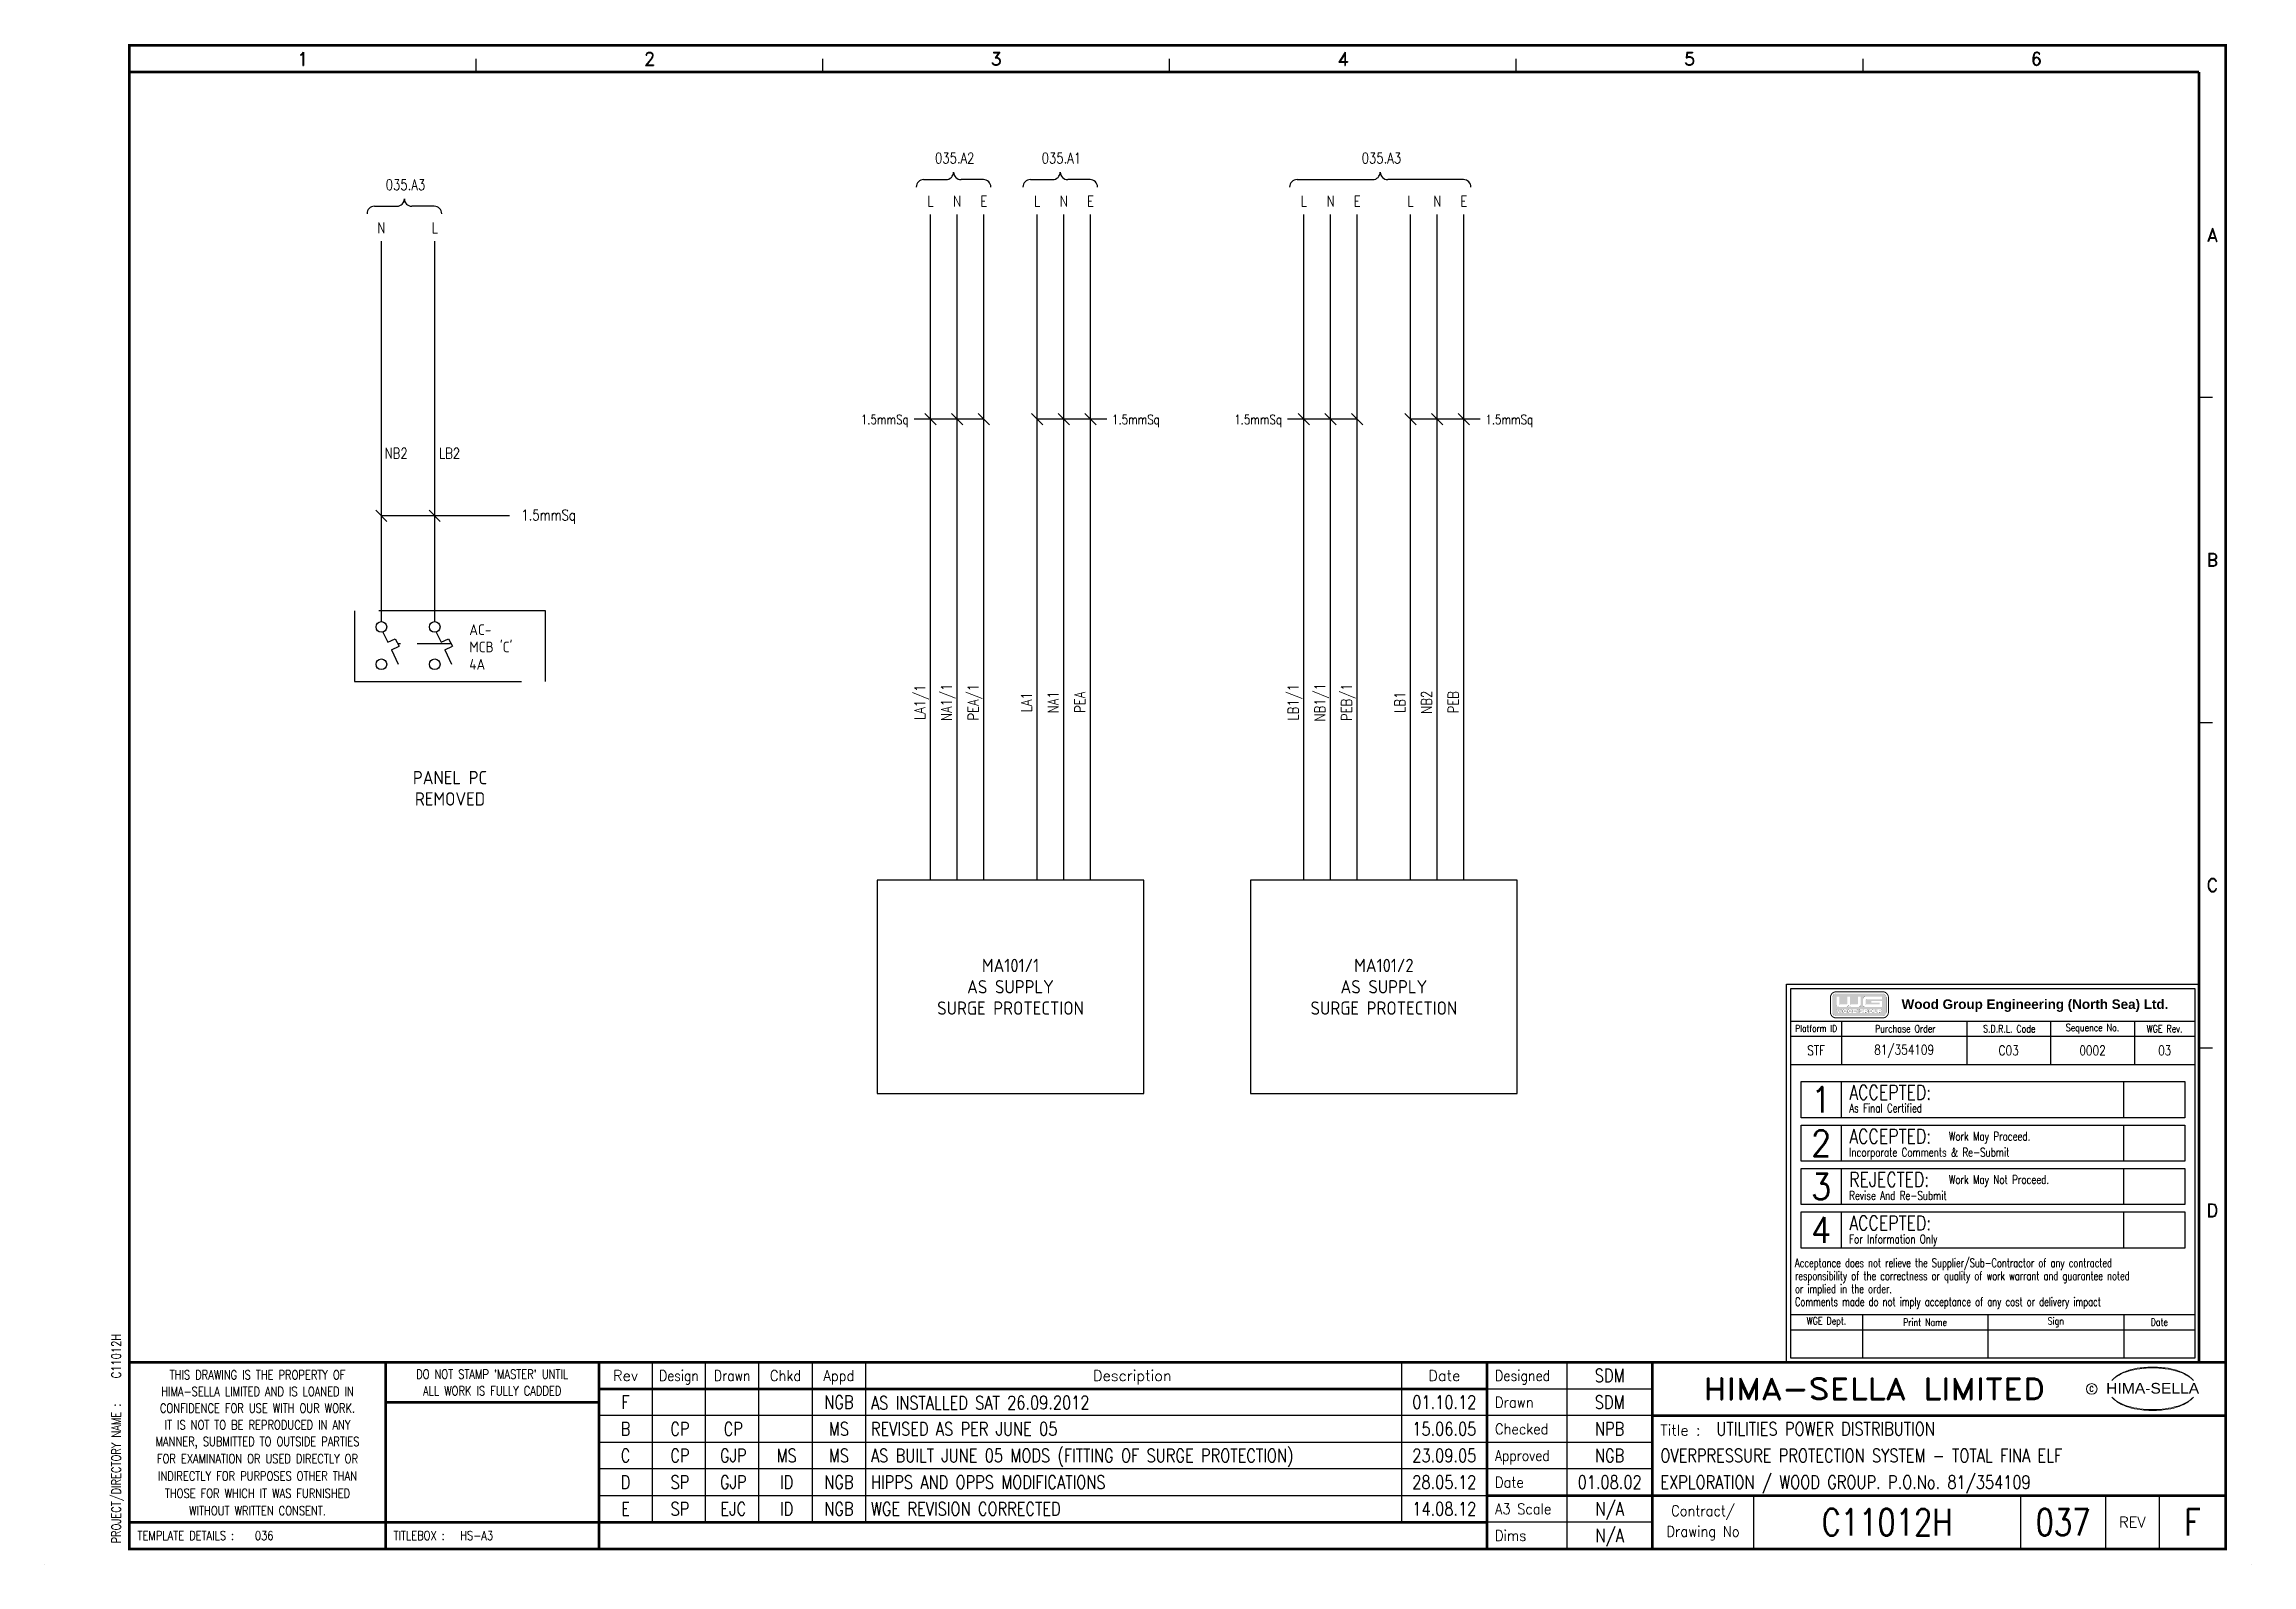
# Model space of a CAD drawing. Extents: x 0 to 414, y 0 to 285.
import ezdxf
from ezdxf.enums import TextEntityAlignment as Align

# ---------------------------------------------------------------- set-up
doc = ezdxf.new("R2010")
doc.units = 0
doc.header["$MEASUREMENT"] = 0
for name, pattern in [('CENTER', [2, 1.25, -0.25, 0.25, -0.25]), ('CONTINU', [0]), ('HIDDEN', [9.525, 6.35, -3.175])]:
    doc.linetypes.add(name, pattern=pattern)
doc.layers.get('0').update_dxf_attribs({"linetype": 'CONTINUOUS'})
for name, color, linetype in [('01-DRAW', 7, 'CONTINUOUS'), ('02-TEXT', 2, 'CONTINUOUS'), ('COL', 2, 'CONTINU'), ('ELAC003$', 7, 'CONTINUOUS'), ('LINE', 1, 'CONTINUOUS'), ('PCABRED-TR-0_5', 7, 'CONTINUOUS'), ('ROW', 2, 'CONTINU'), ('TEXT', 2, 'CONTINUOUS'), ('UPS', 2, 'CONTINUOUS')]:
    doc.layers.add(name, color=color, linetype=linetype)
doc.styles.add('ARIAL', font='ARIAL.TTF', dxfattribs={"height": 2.5})
doc.styles.add('ISO', font='iso.shx', dxfattribs={"height": 2.5})
doc.styles.add('ROMAND', font='ROMAND')
doc.styles.add('ROMANS', font='romans.shx', dxfattribs={"width": 0.8})

# ---------------------------------------------------------------- blocks, each defined once
blk = doc.blocks.new('EDREV')
at = {"color": 2, "style": 'ROMANS', "width": 0.8}
for tag, p in [('DES', (129.2, 29.25)), ('DRN', (139.2, 29.25)), ('CHKD', (149.2, 29.25)), ('DES', (129.2, 24.25)), ('DRN', (139.2, 24.25)), ('CHKD', (149.2, 24.25)), ('DES', (129.2, 19.25)), ('DRN', (139.2, 19.25)), ('CHKD', (149.2, 19.25)), ('DES', (129.2, 14.25)), ('DRN', (139.2, 14.25)), ('CHKD', (149.2, 14.25)), ('DES', (129.2, 9.25)), ('DRN', (139.2, 9.25)), ('CHKD', (149.2, 9.25))]:
    blk.add_attdef(tag, text='', height=2.5, dxfattribs=at).set_placement(p, align=Align.CENTER)
blk = doc.blocks.new('H41-51-MCB')
for p, q in [((0.2905, -1.9569), (1.245, -3.8393)), ((1.245, -3.8393), (2.6077, -3.2125)), ((2.6077, -3.2125), (3.3179, -4.624)), ((10.2905, -1.9569), (11.245, -3.8393)), ((11.245, -3.8393), (12.6077, -3.2125)), ((12.6077, -3.2125), (13.3179, -4.624)), ((1.9049, -5.2739), (3.3179, -4.624)), ((1.9049, -5.2739), (3.1587, -8)), ((11.9049, -5.2739), (13.3179, -4.624)), ((11.9049, -5.2739), (13.1587, -8))]:
    blk.add_line(p, q)
at = {"color": 3, "linetype": 'HIDDEN'}
blk.add_line((13.0886, -4.1682), (3.0886, -4.1682), dxfattribs=at)
at = {"color": 6, "linetype": 'CENTER', "ltscale": 25}
blk.add_lwpolyline([(-5, -11.25), (30.75, -11.25), (30.75, 2), (-5, 2)], close=True, dxfattribs=at)
for centre in [(0, -1), (10, -1), (0, -8), (10, -8)]:
    blk.add_circle(centre, 1)
at = {"color": 4, "style": 'ISO'}
for tag, p in [('SUPPLY', (16.5, -2.5)), ('MCB', (16.5, -5.75)), ('RATING', (16.5, -9))]:
    blk.add_attdef(tag, p, '', height=2, dxfattribs=at)
blk = doc.blocks.new('HS-A3')
at = {"color": 1}
for p, q in [((81, 280), (81, 282.5)), ((146, 280), (146, 282.5)), ((211, 280), (211, 282.5)), ((276, 280), (276, 282.5)), ((341, 280), (341, 282.5)), ((404, 219), (406.5, 219)), ((404, 158), (406.5, 158)), ((404, 97), (406.5, 97)), ((114, 38), (114, 8)), ((124, 8), (124, 38)), ((134, 8), (134, 38)), ((144, 38), (144, 8)), ((154, 38), (154, 8)), ((254.5, 38), (254.5, 8)), ((285.5, 38), (285.5, 3)), ((270.5, 33), (301.5, 33)), ((301.5, 28), (104, 28)), ((104, 23), (301.5, 23)), ((301.5, 18), (104, 18)), ((104, 13), (270.5, 13)), ((320.5, 13), (320.5, 3)), ((370.5, 13), (370.5, 3)), ((386.5, 3), (386.5, 13)), ((396.5, 13), (396.5, 3)), ((301.5, 8), (270.5, 8)), ((0, 0), (0, 0.025)), ((413.9, 0), (413.9, 0.025))]:
    blk.add_line(p, q, dxfattribs=at)
at = {"color": 1, "const_width": 0.5}
blk.add_lwpolyline([(16, 3), (409, 3), (409, 285), (16, 285)], close=True, dxfattribs=at)
for points in [[(16, 280), (404, 280)], [(404, 38), (404, 280)], [(409, 38), (16, 38)], [(64, 3), (64, 38)], [(104, 3), (104, 38)], [(270.5, 38), (270.5, 3)], [(301.5, 3), (301.5, 38)], [(270.5, 33), (104, 33)], [(104, 30.5), (64, 30.5)], [(409, 28), (301.5, 28)], [(270.5, 13), (409, 13)], [(270.5, 8), (16, 8)]]:
    blk.add_lwpolyline(points, dxfattribs=at)
at = {"color": 3, "lineweight": 13}
blk.add_circle((383.8795, 33), 1, dxfattribs=at)
for centre, radius, start, end in [((392.604, 29.3277), 7.2401, 106.0532, 133.5024), ((392.8763, 29.5135), 7.2999, 130.419, 136.057), ((392.1149, 30.6001), 5.9804, 122.244, 131.6154), ((391.752, 31.2819), 5.2104, 111.8206, 122.8668), ((393.7772, 27.1992), 9.7601, 107.5931, 113.9452), ((395.0991, 20.9965), 15.9367, 89.2698, 106.3911), ((394.0978, 26.015), 10.9859, 96.0146, 107.3203), ((395.2933, 18.8099), 18.2818, 92.8917, 97.3734), ((395.2419, 21.3644), 15.7281, 89.7805, 93.1738), ((395.5053, 20.9965), 15.9367, 73.6089, 90.7302), ((395.3626, 21.3644), 15.7281, 86.8262, 90.2195), ((395.3112, 18.8099), 18.2818, 82.6266, 87.1083), ((396.5067, 26.015), 10.9859, 72.6797, 83.9854), ((396.8272, 27.1992), 9.7601, 66.0548, 72.4069), ((398.0005, 29.3277), 7.2401, 46.4976, 73.9468), ((398.8524, 31.2819), 5.2104, 57.1332, 68.1794), ((398.4895, 30.6001), 5.9804, 48.3846, 57.756), ((397.7282, 29.5135), 7.2999, 43.943, 49.581), ((392.8763, 36.545), 7.2999, 223.943, 229.581), ((392.604, 36.7308), 7.2401, 226.4976, 253.9468), ((392.1149, 35.4585), 5.9804, 228.3846, 237.756), ((391.752, 34.7766), 5.2104, 237.1332, 248.1794), ((393.7772, 38.8593), 9.7601, 246.0548, 252.4069), ((395.0991, 45.062), 15.9367, 253.6089, 270.7302), ((394.0978, 40.0435), 10.9859, 252.6797, 263.9854), ((395.2933, 47.2486), 18.2818, 262.6266, 267.1083), ((395.2419, 44.6941), 15.7281, 266.8262, 270.2195), ((395.5053, 45.062), 15.9367, 269.2698, 286.3911), ((395.3626, 44.6941), 15.7281, 269.7805, 273.1738), ((395.3112, 47.2486), 18.2818, 272.8917, 277.3734), ((396.5067, 40.0435), 10.9859, 276.0146, 287.3203), ((396.8272, 38.8593), 9.7601, 287.5931, 293.9452), ((398.0005, 36.7308), 7.2401, 286.0532, 313.5024), ((398.8524, 34.7766), 5.2104, 291.8206, 302.8668), ((398.4895, 35.4585), 5.9804, 302.244, 311.6154), ((397.7282, 36.545), 7.2999, 310.419, 316.057)]:
    blk.add_arc(centre, radius, start, end, dxfattribs=at)
at = {"color": 2, "style": 'ROMAND'}
for s, p in [('1', (48.5, 282.5)), ('2', (113.5, 282.5)), ('3', (178.5, 282.5)), ('4', (243.5, 282.5)), ('5', (308.5, 282.5)), ('6', (373.5, 282.5)), ('A', (406.5, 249.5)), ('B', (406.5, 188.5)), ('C', (406.5, 127.5)), ('D', (406.5, 66.5))]:
    blk.add_text(s, height=2.5, dxfattribs=at).set_placement(p, align=Align.MIDDLE)
at = {"color": 3, "lineweight": 13, "style": 'ROMANS', "width": 0.8}
for s, p in [('HIMA-SELLA LIMITED AND IS LOANED IN', (40, 32.5193)), ('THIS DRAWING IS THE PROPERTY OF', (40, 35.6443)), ("DO NOT STAMP 'MASTER' UNTIL", (84, 35.7693)), ('ALL WORK IS FULLY CADDED', (84, 32.6443)), ('CONFIDENCE FOR USE WITH OUR WORK.', (40, 29.3879)), ('IT IS NOT TO BE REPRODUCED IN ANY', (40, 26.2629)), ('MANNER, SUBMITTED TO OUTSIDE PARTIES', (40, 23.1379)), ('FOR EXAMINATION OR USED DIRECTLY OR', (40, 19.9054)), ('INDIRECTLY FOR PURPOSES OTHER THAN', (40, 16.6554)), ('THOSE FOR WHICH IT WAS FURNISHED', (40, 13.4054)), ('WITHOUT WRITTEN CONSENT.', (40, 10.1554))]:
    blk.add_text(s, height=1.7, dxfattribs=at).set_placement(p, align=Align.MIDDLE_CENTER)
at = {"color": 4, "style": 'ROMAND'}
for s, p in [('Rev', (109, 34.5)), ('Description', (204, 34.5)), ('Date', (262.5, 34.5))]:
    blk.add_text(s, height=2, dxfattribs=at).set_placement(p, align=Align.CENTER)
for s, width, p in [('Design', 0.85, (119, 34.5)), ('Drawn', 0.85, (129, 34.5)), ('Chkd', 0.9, (139, 34.5)), ('Appd', 0.9, (149, 34.5))]:
    blk.add_text(s, height=2, dxfattribs=dict(at, width=width)).set_placement(p, align=Align.CENTER)
for s, width, p in [('Designed', 0.87, (272, 34.5)), ('Drawn', 0.9, (272, 29.5)), ('Checked', 0.9, (272, 24.5)), ('Approved', 0.85, (272, 19.5)), ('Date', 0.9, (272, 14.5)), ('A3 Scale', 0.9, (272, 9.5)), ('Dims', 0.9, (272, 4.5))]:
    blk.add_text(s, height=2, dxfattribs=dict(at, width=width)).set_placement(p)
at = {"color": 1, "style": 'ROMAND', "width": 1.15}
blk.add_text('HIMA-SELLA LIMITED', height=4, dxfattribs=at).set_placement((343.0965, 33), align=Align.MIDDLE)
at = {"color": 3, "lineweight": 13, "style": 'ROMANS', "width": 0.8}
blk.add_text('C', height=1, dxfattribs=at).set_placement((383.8436, 32.5), align=Align.CENTER)
at = {"color": 1, "style": 'ARIAL', "width": 1.05}
blk.add_text('HIMA-SELLA', height=2, dxfattribs=at).set_placement((395.3022, 32.1293), align=Align.CENTER)
at = {"color": 3, "style": 'ROMANS', "width": 0.8}
blk.add_text('PROJECT/DIRECTORY NAME :', height=1.7, rotation=90, dxfattribs=at).set_placement((13.5, 4), align=Align.MIDDLE_LEFT)
at = {"color": 4, "style": 'ROMAND'}
blk.add_text('Title :', height=2, dxfattribs=at).set_placement((303, 24.25))
at = {"color": 4, "style": 'ROMAND', "width": 0.9}
for s, p in [('Contract/', (311, 10)), ('Drawing No', (311, 6))]:
    blk.add_text(s, height=2, dxfattribs=at).set_placement(p, align=Align.MIDDLE)
at = {"color": 4, "style": 'ROMAND'}
blk.add_text('REV', height=2, dxfattribs=at).set_placement((391.5, 8), align=Align.MIDDLE)
at = {"color": 3, "style": 'ROMANS', "width": 0.8}
for s, p in [('TEMPLATE DETAILS :', (17.5, 5.5)), ('TITLEBOX :', (65.5, 5.5)), ('HS-A3', (78, 5.5))]:
    blk.add_text(s, height=1.7, dxfattribs=at).set_placement(p, align=Align.MIDDLE_LEFT)
at = {"layer": 'COL', "style": 'ROMAND', "flags": 9}
for tag, p in [('COL1', (48.5, 282.5)), ('COL2', (113.5, 282.5)), ('COL3', (178.5, 282.5)), ('COL4', (243.5, 282.5)), ('COL5', (308.5, 282.5)), ('COL6', (373.5, 282.5))]:
    blk.add_attdef(tag, p, '', height=2.5, dxfattribs=at)
at = {"layer": 'ROW', "style": 'ROMAND', "flags": 9}
for tag, p in [('ROW1', (406.5, 249.5)), ('ROW2', (406.5, 188.5)), ('ROW3', (406.5, 127.5)), ('ROW4', (406.5, 66.5))]:
    blk.add_attdef(tag, p, '', height=2.5, dxfattribs=at)
at = {"layer": 'UPS', "color": 3, "style": 'ROMANS', "width": 0.8, "flags": 8}
blk.add_attdef('PROJS->NOMPRO', text='', height=1.7, rotation=90, dxfattribs=at).set_placement((13.5, 35), align=Align.MIDDLE_LEFT)
at = {"layer": 'UPS', "style": 'ROMANS', "width": 3.1263, "flags": 8}
blk.add_attdef('PLANOS->MCAN1', text='', height=2.5, rotation=0.061173, dxfattribs=at).set_placement((155, 31.6443), (254, 31.75), align=Align.FIT)
at = {"layer": 'UPS', "style": 'ROMANS', "width": 0.8, "flags": 8}
for tag, height, p in [('PLANOS->VERIF', 2.5, (293.5, 34.25)), ('PLANOS->CANVI1', 2.5, (109, 29.25)), ('PLANOS->NCAN1', 2.5, (149, 29.25)), ('PLANOS->DCAN1', 2.5, (262.5, 29.25)), ('PLANOS->ORIG', 2.5, (293.5, 29.25)), ('PLANOS->CANVI2', 2.5, (109, 24.25)), ('PLANOS->NCAN2', 2.5, (149, 24.25)), ('PLANOS->DCAN2', 2.5, (262.5, 24.25)), ('PLANOS->HECHF', 2.5, (293.5, 24.25)), ('PLANOS->CANVI3', 2.5, (109, 19.25)), ('PLANOS->NCAN3', 2.5, (149, 19.25)), ('PLANOS->DCAN3', 2.5, (262.5, 19.25)), ('PLANOS->HECHD', 2.5, (293.5, 19.25)), ('PLANOS->CANVI4', 2.5, (109, 14.25)), ('PLANOS->NCAN4', 2.5, (149, 14.25)), ('PLANOS->DCAN4', 2.5, (262.5, 14.25)), ('PLANOS->DATACREA', 2.5, (293.5, 14.25)), ('PLANOS->CANVI5', 2.5, (109, 9.25)), ('PLANOS->NCAN5', 2.5, (149, 9.25)), ('PLANOS->DCAN5', 2.5, (262.5, 9.25)), ('PLANOS->NR1', 2.5, (293.5, 9.25)), ('PROJS->DESCPRO3', 5, (345.5, 5.5)), ('PLANOS->PLANO', 5, (378.5, 5.5)), ('PLANOS->USER', 5, (402.75, 5.5)), ('PLANOS->NR2', 2.5, (293.5, 4.25))]:
    blk.add_attdef(tag, text='', height=height, dxfattribs=at).set_placement(p, align=Align.CENTER)
at = {"layer": 'UPS', "style": 'ROMANS', "flags": 8}
for tag, width, p, p2 in [('PLANOS->MCAN2', 3.0574, (155, 26.75), (254, 26.75)), ('PLANOS->MCAN3', 3.0574, (155, 21.75), (254, 21.75)), ('PLANOS->MCAN4', 3.0462, (155, 16.75), (254, 16.75)), ('PLANOS->MCAN5', 3.0574, (155, 11.75), (254, 11.75))]:
    blk.add_attdef(tag, text='', height=2.5, dxfattribs=dict(at, width=width)).set_placement(p, p2, align=Align.FIT)
at = {"layer": 'UPS', "style": 'ROMANS', "width": 0.8, "flags": 8}
blk.add_attdef('PLANOS->DENOM', (313.5, 24.25), '', height=2.5, dxfattribs=at)
at = {"layer": 'UPS', "color": 4, "style": 'ROMANS', "width": 0.8, "flags": 8}
for tag, p in [('PROJS->DESCPRO1', (303, 19.25)), ('PROJS->DESCPRO2', (303, 14.25))]:
    blk.add_attdef(tag, p, '', height=2.5, dxfattribs=at)
at = {"layer": 'UPS', "color": 3, "style": 'ROMANS', "width": 0.8, "flags": 8}
blk.add_attdef('PLANOS->PROTOTIPO', text='', height=1.7, dxfattribs=at).set_placement((39.5, 5.5), align=Align.MIDDLE_LEFT)
at = {"layer": 'UPS', "style": 'ROMANS', "width": 0.8, "flags": 8}
blk.add_attdef('PLANOS->OBS4', text='', height=2.5, dxfattribs=at).set_placement((107, 5.5), align=Align.MIDDLE_LEFT)

msp = doc.modelspace()

# ---------------------------------------------------------------- hatches: boundary and pattern name
at = {"linetype": 'Continuous'}
h = msp.add_hatch(color=1, dxfattribs=at)
edge = h.paths.add_edge_path(flags=16)
edge.add_line((341.62614, 106.05726), (344.57587, 106.05726))
edge.add_line((344.57587, 106.05726), (344.57587, 106.55751))
edge.add_line((344.57587, 106.55751), (341.36988, 106.55751))
edge.add_arc((341.36989, 106.19235), 0.36516, 90.0013265, 179.9986735)
edge.add_line((341.00473, 106.19236), (341.00473, 105.0248))
edge.add_arc((341.36988, 105.02481), 0.36515, 180.0021111, 269.999458)
edge.add_line((341.36988, 104.65966), (344.57587, 104.65966))
edge.add_line((344.57587, 104.65966), (344.57587, 105.76514))
edge.add_line((344.57587, 105.76514), (342.57121, 105.76514))
edge.add_line((342.57121, 105.76514), (342.57121, 105.43651))
edge.add_line((342.57121, 105.43651), (344.10848, 105.43651))
edge.add_line((344.10848, 105.43651), (344.10848, 105.12248))
edge.add_line((344.10848, 105.12248), (341.62614, 105.12248))
edge.add_arc((341.62614, 105.25028), 0.1278, 180.0013265, 269.9986735, ccw=False)
edge.add_line((341.49834, 105.25028), (341.49834, 105.92946))
edge.add_arc((341.62614, 105.92946), 0.1278, 90.0013265, 179.9986735, ccw=False)
edge = h.paths.add_edge_path(flags=16)
edge.add_arc((342.66394, 103.96975), 0.22936, 359.7165363, 449.7138832)
edge.add_line((342.66509, 104.19911), (342.25008, 104.19911))
edge.add_arc((342.25122, 103.96975), 0.22936, 90.2848616, 180.2822085)
edge.add_line((342.02186, 103.96862), (342.02186, 103.76323))
edge.add_arc((342.25123, 103.7621), 0.22937, 179.7165487, 269.7138956)
edge.add_line((342.25008, 103.53273), (342.66509, 103.53273))
edge.add_arc((342.66394, 103.76209), 0.22936, 270.2873596, 360.2847066)
edge.add_line((342.8933, 103.76323), (342.8933, 103.96862))
edge = h.paths.add_edge_path(flags=0)
edge.add_arc((344.27913, 103.9515), 0.08102, -90, 90, ccw=False)
edge.add_line((344.27913, 103.87049), (344.07163, 103.87049))
edge.add_arc((344.07163, 103.9515), 0.08102, 90, 270, ccw=False)
edge.add_line((344.07163, 104.03252), (344.27913, 104.03252))
edge = h.paths.add_edge_path(flags=16)
edge.add_line((344.02084, 103.53273), (344.02084, 103.68975))
edge.add_line((344.02084, 103.68975), (344.29485, 103.68975))
edge.add_arc((344.29485, 103.94443), 0.25468, 270, 450)
edge.add_line((344.29485, 104.19911), (343.82769, 104.19911))
edge.add_line((343.82769, 104.19911), (343.82769, 103.53273))
edge.add_line((343.82769, 103.53273), (344.02084, 103.53273))
edge = h.paths.add_edge_path(flags=16)
edge.add_line((343.43619, 103.69933), (343.28151, 103.69933))
edge.add_arc((343.28208, 103.81401), 0.11468, 179.7165487, 269.7138956, ccw=False)
edge.add_line((343.1674, 103.81458), (343.1674, 104.19911))
edge.add_line((343.1674, 104.19911), (342.94954, 104.19911))
edge.add_line((342.94954, 104.19911), (342.94954, 103.76323))
edge.add_arc((343.1789, 103.76209), 0.22936, 179.7152934, 269.7126404)
edge.add_line((343.17775, 103.53273), (343.53994, 103.53273))
edge.add_arc((343.53879, 103.7621), 0.22937, 270.2861044, 360.2834513)
edge.add_line((343.76816, 103.76323), (343.76816, 104.19911))
edge.add_line((343.76816, 104.19911), (343.5503, 104.19911))
edge.add_line((343.5503, 104.19911), (343.5503, 103.81458))
edge.add_arc((343.43562, 103.81401), 0.11468, -89.7138956, 0.2834513, ccw=False)
edge = h.paths.add_edge_path(flags=0)
edge.add_arc((342.56076, 103.91784), 0.11468, 359.7165487, 449.7138956)
edge.add_line((342.56133, 104.03252), (342.35383, 104.03252))
edge.add_arc((342.3544, 103.91784), 0.11468, 90.2861044, 180.2834513)
edge.add_line((342.23972, 103.91727), (342.23972, 103.81458))
edge.add_arc((342.3544, 103.81401), 0.11468, 179.7165487, 269.7138956)
edge.add_line((342.35383, 103.69933), (342.56133, 103.69933))
edge.add_arc((342.56076, 103.81401), 0.11468, 270.2861044, 360.2834513)
edge.add_line((342.67544, 103.81458), (342.67544, 103.91727))
edge = h.paths.add_edge_path(flags=0)
edge.add_arc((338.70442, 103.91784), 0.11468, 359.7140381, 449.7113851)
edge.add_line((338.705, 104.03252), (338.49749, 104.03252))
edge.add_arc((338.49806, 103.91784), 0.11468, 90.2861044, 180.2834513)
edge.add_line((338.38338, 103.91727), (338.38338, 103.81458))
edge.add_arc((338.49806, 103.81401), 0.11468, 179.7165487, 269.7138956)
edge.add_line((338.49749, 103.69933), (338.705, 103.69933))
edge.add_arc((338.70442, 103.81401), 0.11468, 270.2886149, 360.2859619)
edge.add_line((338.8191, 103.81458), (338.8191, 103.91727))
edge = h.paths.add_edge_path(flags=16)
edge.add_arc((338.80761, 103.96975), 0.22936, 359.7177915, 449.7151384)
edge.add_line((338.80875, 104.19911), (338.39374, 104.19911))
edge.add_arc((338.39488, 103.96975), 0.22936, 90.2848616, 180.2822085)
edge.add_line((338.16552, 103.96862), (338.16552, 103.76323))
edge.add_arc((338.39489, 103.7621), 0.22937, 179.7165487, 269.7138956)
edge.add_line((338.39374, 103.53273), (338.80875, 103.53273))
edge.add_arc((338.8076, 103.7621), 0.22937, 270.2861044, 360.2834513)
edge.add_line((339.03697, 103.76323), (339.03697, 103.96862))
edge = h.paths.add_edge_path(flags=0)
edge.add_arc((337.76436, 103.91784), 0.11468, 359.7165487, 449.7138956)
edge.add_line((337.76493, 104.03252), (337.55743, 104.03252))
edge.add_arc((337.558, 103.91784), 0.11468, 90.2861044, 180.2834513)
edge.add_line((337.44332, 103.91727), (337.44332, 103.81458))
edge.add_arc((337.558, 103.81401), 0.11468, 179.7165487, 269.7138956)
edge.add_line((337.55743, 103.69933), (337.76493, 103.69933))
edge.add_arc((337.76436, 103.81401), 0.11468, 270.2861044, 360.2834513)
edge.add_line((337.87904, 103.81458), (337.87904, 103.91727))
h.paths.add_polyline_path([(337.23641, 104.19866), (337.02463, 103.53409), (336.81284, 103.53409), (336.65218, 103.95401), (336.49151, 103.53409), (336.27973, 103.53409), (336.06794, 104.19866), (336.26512, 104.19866), (336.39657, 103.77144), (336.56454, 104.19501), (336.73981, 104.19501), (336.90778, 103.77144), (337.04653, 104.19866)], flags=16)
edge = h.paths.add_edge_path(flags=16)
edge.add_arc((337.86754, 103.96975), 0.22936, 359.7177915, 449.7151384)
edge.add_line((337.86868, 104.19911), (337.45367, 104.19911))
edge.add_arc((337.45482, 103.96975), 0.22936, 90.2861168, 180.2834637)
edge.add_line((337.22546, 103.96862), (337.22546, 103.76323))
edge.add_arc((337.45482, 103.76209), 0.22936, 179.7152934, 269.7126404)
edge.add_line((337.45367, 103.53273), (337.86868, 103.53273))
edge.add_arc((337.86753, 103.7621), 0.22937, 270.2861044, 360.2834513)
edge.add_line((338.0969, 103.76323), (338.0969, 103.96862))
edge = h.paths.add_edge_path(flags=0)
edge.add_arc((339.61156, 103.81401), 0.11468, 270.2861044, 360.2834513)
edge.add_line((339.72624, 103.81458), (339.72624, 103.91727))
edge.add_arc((339.61156, 103.91784), 0.11468, 359.7165487, 449.7138956)
edge.add_line((339.61213, 104.03252), (339.26956, 104.03252))
edge.add_line((339.26956, 104.03252), (339.26956, 103.69933))
edge.add_line((339.26956, 103.69933), (339.61213, 103.69933))
edge = h.paths.add_edge_path(flags=16)
edge.add_arc((339.71474, 103.96975), 0.22936, 359.7177915, 449.7151384)
edge.add_line((339.71588, 104.19911), (339.08164, 104.19911))
edge.add_line((339.08164, 104.19911), (339.08164, 103.53273))
edge.add_line((339.08164, 103.53273), (339.71588, 103.53273))
edge.add_arc((339.71473, 103.7621), 0.22937, 270.2861044, 360.2834513)
edge.add_line((339.9441, 103.76323), (339.9441, 103.96862))
edge = h.paths.add_edge_path(flags=16)
edge.add_arc((340.88007, 103.98916), 0.04336, 0.0013265, 89.9986735)
edge.add_line((340.88007, 104.03252), (340.61584, 104.03252))
edge.add_arc((340.61641, 103.91784), 0.11468, 90.2861044, 180.2834513)
edge.add_line((340.50173, 103.91727), (340.50173, 103.81458))
edge.add_arc((340.61641, 103.81401), 0.11468, 179.7165487, 269.7138956)
edge.add_line((340.61584, 103.69933), (340.88007, 103.69933))
edge.add_arc((340.88007, 103.74268), 0.04335, 270, 450)
edge.add_line((340.88007, 103.78604), (340.7048, 103.78604))
edge.add_line((340.7048, 103.78604), (340.7048, 103.90289))
edge.add_line((340.7048, 103.90289), (341.12837, 103.90289))
edge.add_line((341.12837, 103.90289), (341.12837, 103.76323))
edge.add_arc((340.899, 103.7621), 0.22937, -89.7138956, 0.2834513, ccw=False)
edge.add_line((340.90015, 103.53273), (340.51209, 103.53273))
edge.add_arc((340.51324, 103.7621), 0.22937, 179.7165487, 269.7138956, ccw=False)
edge.add_line((340.28387, 103.76323), (340.28387, 103.96862))
edge.add_arc((340.51323, 103.96975), 0.22936, 90.2848616, 180.2822085, ccw=False)
edge.add_line((340.51209, 104.19911), (340.90015, 104.19911))
edge.add_arc((340.89901, 103.96975), 0.22936, -0.2822085, 89.7151384, ccw=False)
edge.add_line((341.12837, 103.96862), (341.12837, 103.95401))
edge.add_line((341.12837, 103.95401), (340.92343, 103.95401))
edge.add_line((340.92343, 103.95401), (340.92343, 103.98916))
edge = h.paths.add_edge_path(flags=0)
edge.add_line((341.44816, 104.03252), (341.65567, 104.03252))
edge.add_arc((341.65567, 103.9515), 0.08102, -90, 90, ccw=False)
edge.add_line((341.65567, 103.87049), (341.44816, 103.87049))
edge.add_arc((341.44816, 103.9515), 0.08102, 90, 270, ccw=False)
edge = h.paths.add_edge_path(flags=16)
edge.add_line((341.76829, 103.53273), (341.92607, 103.53273))
edge.add_line((341.92607, 103.53273), (341.92607, 103.68975))
edge.add_arc((341.84505, 103.68975), 0.08102, 0.0004008, 81.621205)
edge.add_arc((341.67136, 103.94445), 0.25471, 316.7426493, 359.9956749)
edge.add_arc((341.67138, 103.94442), 0.25469, 0.0024514, 89.9997983)
edge.add_line((341.67138, 104.19911), (341.20423, 104.19911))
edge.add_line((341.20423, 104.19911), (341.20423, 103.53273))
edge.add_line((341.20423, 103.53273), (341.39738, 103.53273))
edge.add_line((341.39738, 103.53273), (341.39738, 103.68975))
edge.add_line((341.39738, 103.68975), (341.68728, 103.68975))
edge.add_arc((341.68727, 103.60873), 0.08102, -0.0022096, 89.9951373, ccw=False)
edge.add_line((341.76829, 103.60873), (341.76829, 103.53273))
edge = h.paths.add_edge_path()
edge.add_line((345.40338, 106.4078), (345.40338, 103.6838))
edge.add_arc((344.67307, 103.68382), 0.73031, 270.0013265, 359.9986735, ccw=False)
edge.add_line((344.67309, 102.95351), (335.98031, 102.95351))
edge.add_arc((335.98032, 103.68382), 0.73031, 180.0017188, 269.9990657, ccw=False)
edge.add_line((335.25001, 103.6838), (335.25001, 106.4078))
edge.add_arc((335.98032, 106.40778), 0.73031, 90.0009343, 179.9982812, ccw=False)
edge.add_line((335.98031, 107.13809), (344.67309, 107.13809))
edge.add_arc((344.67307, 106.40778), 0.73031, 0.0013265, 89.9986735, ccw=False)
edge = h.paths.add_edge_path(flags=16)
edge.add_line((336.05333, 106.55751), (336.54245, 106.55751))
edge.add_line((336.54245, 106.55751), (336.54245, 105.27949))
edge.add_arc((336.67025, 105.27949), 0.1278, 180.0013265, 269.9986735)
edge.add_line((336.67025, 105.15169), (337.92936, 105.15169))
edge.add_arc((337.92936, 105.2795), 0.12781, 269.999085, 359.9964319)
edge.add_line((338.05717, 105.27949), (338.05717, 106.55751))
edge.add_line((338.05717, 106.55751), (338.54628, 106.55751))
edge.add_line((338.54628, 106.55751), (338.54628, 105.27949))
edge.add_arc((338.67408, 105.27949), 0.1278, 180.0013265, 269.9986735)
edge.add_line((338.67408, 105.15169), (339.9332, 105.15169))
edge.add_arc((339.9332, 105.27949), 0.1278, 270.0013265, 359.9986735)
edge.add_line((340.061, 105.27949), (340.061, 106.55751))
edge.add_line((340.061, 106.55751), (340.55011, 106.55751))
edge.add_line((340.55011, 106.55751), (340.55011, 105.0248))
edge.add_arc((340.18496, 105.02481), 0.36515, 270.0013265, 359.9986735, ccw=False)
edge.add_line((340.18497, 104.65966), (338.66687, 104.65966))
edge.add_arc((338.66687, 105.02481), 0.36515, 180.0021111, 269.999458, ccw=False)
edge.add_arc((337.93657, 105.02481), 0.36515, 270.0013265, 359.9986735, ccw=False)
edge.add_line((337.93658, 104.65966), (336.41848, 104.65966))
edge.add_arc((336.41848, 105.02481), 0.36515, 180.0021111, 269.999458, ccw=False)
edge.add_line((336.05333, 105.0248), (336.05333, 106.55751))

# ---------------------------------------------------------------- linework, layer by layer
for p, q in [((164.8915, 259.8406), (169.0915, 259.8406)), ((176.0915, 259.8406), (171.8915, 259.8406)), ((184.8915, 259.8406), (189.0915, 259.8406)), ((196.0915, 259.8406), (191.8915, 259.8406)), ((234.8915, 259.8406), (249.0915, 259.8406)), ((266.0915, 259.8406), (251.8915, 259.8406)), ((61.9304, 254.8406), (66.1304, 254.8406)), ((73.1304, 254.8406), (68.9304, 254.8406))]:
    msp.add_line(p, q)
for points in [[(156.1763, 88.4352), (206.1763, 88.4352), (206.1763, 128.4352), (156.1763, 128.4352)], [(226.1763, 88.4352), (276.1763, 88.4352), (276.1763, 128.4352), (226.1763, 128.4352)]]:
    msp.add_lwpolyline(points, close=True)
for centre, start, end in [((169.0915, 261.2406), 270, 0), ((171.8915, 261.2406), 180, 270), ((189.0915, 261.2406), 270, 0), ((191.8915, 261.2406), 180, 270), ((249.0915, 261.2406), 270, 0), ((251.8915, 261.2406), 180, 270), ((164.8915, 258.4406), 90, 180), ((176.0915, 258.4406), 0, 90), ((184.8915, 258.4406), 90, 180), ((196.0915, 258.4406), 0, 90), ((234.8915, 258.4406), 90, 180), ((266.0915, 258.4406), 0, 90), ((61.9304, 253.4406), 90, 180), ((66.1304, 256.2406), 270, 0), ((68.9304, 256.2406), 180, 270), ((73.1304, 253.4406), 0, 90)]:
    msp.add_arc(centre, 1.4, start, end)
at = {"layer": 'ELAC003$', "color": 3, "linetype": 'Continuous'}
for p, q in [((327.4519, 101.9558), (403.2026, 101.9558)), ((336.9539, 101.9558), (336.9539, 93.8498)), ((360.4766, 101.9558), (360.4766, 93.8498)), ((376.1584, 101.9558), (376.1584, 93.8498)), ((391.9064, 101.9558), (391.9064, 93.8498)), ((327.4519, 99.1652), (403.2026, 99.1652)), ((327.4519, 93.8498), (403.2026, 93.8498)), ((336.9539, 83.8704), (336.9539, 90.6474)), ((389.8464, 90.6474), (389.8464, 83.8704)), ((336.9539, 75.698), (336.9539, 82.4752)), ((389.8464, 82.4752), (389.8464, 75.698)), ((336.9539, 67.5923), (336.9539, 74.3693)), ((389.8464, 74.3693), (389.8464, 67.5923)), ((336.9539, 59.4199), (336.9539, 66.1969)), ((389.8464, 66.1969), (389.8464, 59.4199)), ((327.4519, 46.9696), (403.2026, 46.9696)), ((340.8744, 46.9696), (340.8744, 38.7972)), ((364.397, 46.9696), (364.397, 38.7972)), ((389.913, 46.9696), (389.913, 38.7972)), ((327.4519, 44.1126), (403.2026, 44.1126))]:
    msp.add_line(p, q, dxfattribs=at)
for points in [[(326.6546, 108.9322), (404, 108.9322), (404, 38), (326.6546, 38)], [(327.4519, 108.1348), (403.2026, 108.1348), (403.2026, 38.7972), (327.4519, 38.7972)], [(329.3789, 90.6474), (401.3419, 90.6474), (401.3419, 83.8704), (329.3789, 83.8704)], [(329.3789, 82.4752), (401.3419, 82.4752), (401.3419, 75.698), (329.3789, 75.698)], [(329.3789, 74.3693), (401.3419, 74.3693), (401.3419, 67.5923), (329.3789, 67.5923)], [(329.3789, 66.1969), (401.3419, 66.1969), (401.3419, 59.4199), (329.3789, 59.4199)]]:
    msp.add_lwpolyline(points, close=True, dxfattribs=at)
at = {"layer": 'LINE', "linetype": 'Continuous', "flags": 128}
for points, const_width in [([(345.7685, 106.4078), (345.7685, 103.6838, -0.4142), (344.6731, 102.5884), (335.9803, 102.5884, -0.4142), (334.8849, 103.6838), (334.8849, 106.4078, -0.4142), (335.9803, 107.5032), (344.6731, 107.5032, -0.4142)], 0.1826), ([(345.4034, 106.4078), (345.4034, 103.6838, -0.4142), (344.6731, 102.9535), (335.9803, 102.9535, -0.4142), (335.25, 103.6838), (335.25, 106.4078, -0.4142), (335.9803, 107.1381), (344.6731, 107.1381, -0.4142)], 0.0183), ([(338.0969, 103.9686, 0.4142), (337.8687, 104.1991), (337.4537, 104.1991, 0.4142), (337.2255, 103.9686), (337.2255, 103.7632, 0.4142), (337.4537, 103.5327), (337.8687, 103.5327, 0.4142), (338.0969, 103.7632)], 0.0183), ([(337.879, 103.9173, 0.4142), (337.7649, 104.0325), (337.5574, 104.0325, 0.4142), (337.4433, 103.9173), (337.4433, 103.8146, 0.4142), (337.5574, 103.6993), (337.7649, 103.6993, 0.4142), (337.879, 103.8146)], 0.0183), ([(339.037, 103.9686, 0.4142), (338.8088, 104.1991), (338.3937, 104.1991, 0.4142), (338.1655, 103.9686), (338.1655, 103.7632, 0.4142), (338.3937, 103.5327), (338.8088, 103.5327, 0.4142), (339.037, 103.7632)], 0.0183), ([(338.8191, 103.9173, 0.4142), (338.705, 104.0325), (338.4975, 104.0325, 0.4142), (338.3834, 103.9173), (338.3834, 103.8146, 0.4142), (338.4975, 103.6993), (338.705, 103.6993, 0.4142), (338.8191, 103.8146)], 0.0183), ([(339.9441, 103.9686, 0.4142), (339.7159, 104.1991), (339.0816, 104.1991), (339.0816, 103.5327), (339.7159, 103.5327, 0.4142), (339.9441, 103.7632)], 0.0183), ([(339.6121, 103.6993, 0.4142), (339.7262, 103.8146), (339.7262, 103.9173, 0.4142), (339.6121, 104.0325), (339.2696, 104.0325), (339.2696, 103.6993)], 0.0183), ([(340.9234, 103.9892, 0.4142), (340.8801, 104.0325), (340.6158, 104.0325, 0.4142), (340.5017, 103.9173), (340.5017, 103.8146, 0.4142), (340.6158, 103.6993), (340.8801, 103.6993, 1), (340.8801, 103.786), (340.7048, 103.786), (340.7048, 103.9029), (341.1284, 103.9029), (341.1284, 103.7632, -0.4142), (340.9002, 103.5327), (340.5121, 103.5327, -0.4142), (340.2839, 103.7632), (340.2839, 103.9686, -0.4142), (340.5121, 104.1991), (340.9002, 104.1991, -0.4142), (341.1284, 103.9686), (341.1284, 103.954), (340.9234, 103.954)], 0.0183), ([(341.6261, 106.0573), (344.5759, 106.0573), (344.5759, 106.5575), (341.3699, 106.5575, 0.4142), (341.0047, 106.1924), (341.0047, 105.0248, 0.4142), (341.3699, 104.6597), (344.5759, 104.6597), (344.5759, 105.7651), (342.5712, 105.7651), (342.5712, 105.4365), (344.1085, 105.4365), (344.1085, 105.1225), (341.6261, 105.1225, -0.4142), (341.4983, 105.2503), (341.4983, 105.9295, -0.4142)], 0.0183), ([(341.7683, 103.5327), (341.9261, 103.5327), (341.9261, 103.6898, 0.372), (341.8569, 103.7699, 0.191), (341.9261, 103.9444, 0.4142), (341.6714, 104.1991), (341.2042, 104.1991), (341.2042, 103.5327), (341.3974, 103.5327), (341.3974, 103.6898), (341.6873, 103.6898, -0.4142), (341.7683, 103.6087)], 0.0183), ([(341.4482, 104.0325), (341.6557, 104.0325, -1), (341.6557, 103.8705), (341.4482, 103.8705, -1)], 0.0183), ([(342.8933, 103.9686, 0.4142), (342.6651, 104.1991), (342.2501, 104.1991, 0.4142), (342.0219, 103.9686), (342.0219, 103.7632, 0.4142), (342.2501, 103.5327), (342.6651, 103.5327, 0.4142), (342.8933, 103.7632)], 0.0183), ([(342.6754, 103.9173, 0.4142), (342.5613, 104.0325), (342.3538, 104.0325, 0.4142), (342.2397, 103.9173), (342.2397, 103.8146, 0.4142), (342.3538, 103.6993), (342.5613, 103.6993, 0.4142), (342.6754, 103.8146)], 0.0183), ([(343.4362, 103.6993), (343.2815, 103.6993, -0.4142), (343.1674, 103.8146), (343.1674, 104.1991), (342.9495, 104.1991), (342.9495, 103.7632, 0.4142), (343.1778, 103.5327), (343.5399, 103.5327, 0.4142), (343.7682, 103.7632), (343.7682, 104.1991), (343.5503, 104.1991), (343.5503, 103.8146, -0.4142)], 0.0183), ([(344.0208, 103.5327), (344.0208, 103.6898), (344.2949, 103.6898, 1), (344.2949, 104.1991), (343.8277, 104.1991), (343.8277, 103.5327)], 0.0183), ([(344.2791, 104.0325, -1), (344.2791, 103.8705), (344.0716, 103.8705, -1), (344.0716, 104.0325)], 0.0183)]:
    msp.add_lwpolyline(points, format="xyb", close=True, dxfattribs=dict(at, const_width=const_width))
at = {"layer": 'LINE', "linetype": 'Continuous', "const_width": 0.0183, "flags": 128}
msp.add_lwpolyline([(336.0533, 105.0239), (336.0533, 106.5575), (336.5425, 106.5575), (336.5425, 105.2795, 0.4142), (336.6703, 105.1517), (337.9294, 105.1517, 0.4142), (338.0572, 105.2795), (338.0572, 106.5575), (338.5463, 106.5575), (338.5463, 105.2795, 0.4142), (338.6741, 105.1517), (339.9332, 105.1517, 0.4142), (340.061, 105.2795), (340.061, 106.5575), (340.5501, 106.5575), (340.5501, 105.0248, -0.4142), (340.185, 104.6597), (338.6669, 104.6597, -0.4142), (338.3017, 105.0248, -0.4142), (337.9366, 104.6597), (336.4185, 104.6597, -0.4142), (336.0533, 105.0248), (336.0533, 106.5575)], format="xyb", dxfattribs=at)
msp.add_lwpolyline([(337.2364, 104.1987), (337.0246, 103.5341), (336.8128, 103.5341), (336.6522, 103.954), (336.4915, 103.5341), (336.2797, 103.5341), (336.0679, 104.1987), (336.2651, 104.1987), (336.3966, 103.7714), (336.5645, 104.195), (336.7398, 104.195), (336.9078, 103.7714), (337.0465, 104.1987)], close=True, dxfattribs=at)
at = {"layer": 'PCABRED-TR-0_5'}
for p, q in [((166.1763, 128.4352), (166.1763, 253.275)), ((171.1763, 128.4352), (171.1763, 253.275)), ((176.1763, 128.4352), (176.1763, 253.275)), ((186.1763, 128.4352), (186.1763, 253.275)), ((191.1763, 128.4352), (191.1763, 253.275)), ((196.1763, 128.4352), (196.1763, 253.275)), ((236.1763, 128.4352), (236.1763, 253.275)), ((241.1763, 128.4352), (241.1763, 253.275)), ((246.1763, 128.4352), (246.1763, 253.275)), ((256.1763, 128.4352), (256.1763, 253.275)), ((261.1763, 128.4352), (261.1763, 253.275)), ((266.1763, 128.4352), (266.1763, 253.275)), ((63.2152, 176.9226), (63.2152, 248.275)), ((73.2152, 176.9226), (73.2152, 248.275))]:
    msp.add_line(p, q, dxfattribs=at)
at = {"layer": 'TEXT', "color": 3}
for p, q in [((165.1157, 215.9463), (167.237, 213.825)), ((170.1156, 215.9463), (172.2369, 213.825)), ((175.1157, 215.9462), (177.237, 213.8249)), ((185.1157, 215.9462), (187.237, 213.8249)), ((190.1157, 215.9462), (192.237, 213.8249)), ((195.1157, 215.9462), (197.237, 213.8249)), ((235.1157, 215.9463), (237.237, 213.825)), ((240.1156, 215.9463), (242.2369, 213.825)), ((245.1157, 215.9462), (247.237, 213.8249)), ((255.1157, 215.9462), (257.237, 213.8249)), ((260.1157, 215.9462), (262.237, 213.8249)), ((265.1157, 215.9462), (267.237, 213.8249)), ((176.1764, 214.8856), (163.1044, 214.8856)), ((199.2482, 214.8855), (186.1764, 214.8855)), ((246.1764, 214.8856), (233.1044, 214.8856)), ((269.2482, 214.8855), (256.1764, 214.8855)), ((62.1545, 197.8484), (64.2758, 195.7271)), ((87.2558, 196.7878), (63.2151, 196.7878)), ((72.1545, 197.8484), (74.2758, 195.7271))]:
    msp.add_line(p, q, dxfattribs=at)

# ---------------------------------------------------------------- block references
msp.add_blockref('HS-A3', (0, 0)).add_auto_attribs({'PROJS->NOMPRO': 'C11012H', 'PLANOS->PROTOTIPO': '036', 'PLANOS->NCAN5': 'NGB', 'PLANOS->NCAN2': 'MS', 'PLANOS->NCAN3': 'MS', 'PLANOS->NCAN4': 'NGB', 'PLANOS->NCAN1': 'NGB', 'PLANOS->CANVI5': 'E', 'PLANOS->CANVI4': 'D', 'PLANOS->CANVI2': 'B', 'PLANOS->CANVI3': 'C', 'PLANOS->CANVI1': 'F', 'PROJS->DESCPRO3': 'C11012H', 'PLANOS->DATACREA': '01.08.02', 'PLANOS->DCAN5': '14.08.12', 'PLANOS->DCAN2': '15.06.05', 'PLANOS->DCAN3': '23.09.05', 'PLANOS->DCAN4': '28.05.12', 'PLANOS->DCAN1': '01.10.12', 'PLANOS->NR1': 'N/A', 'PLANOS->NR2': 'N/A', 'PROJS->DESCPRO1': 'OVERPRESSURE PROTECTION SYSTEM - TOTAL FINA ELF', 'PROJS->DESCPRO2': 'EXPLORATION / WOOD GROUP. P.O.No. 81/354109', 'PLANOS->ORIG': 'SDM', 'PLANOS->HECHD': 'NGB', 'PLANOS->HECHF': 'NPB', 'PLANOS->VERIF': 'SDM', 'PLANOS->DENOM': 'UTILITIES POWER DISTRIBUTION', 'PLANOS->USER': 'F', 'PLANOS->PLANO': '037'})
ref = msp.add_blockref('EDREV', (-10, 0))
ref.add_attrib('DES', 'CP', dxfattribs={"color": 2, "height": 2.5, "style": 'ROMANS', "width": 0.8}).set_placement((119.2, 24.25), align=Align.CENTER)
ref.add_attrib('DRN', 'CP', dxfattribs={"color": 2, "height": 2.5, "style": 'ROMANS', "width": 0.8}).set_placement((129.2, 24.25), align=Align.CENTER)
ref.add_attrib('DES', 'CP', dxfattribs={"color": 2, "height": 2.5, "style": 'ROMANS', "width": 0.8}).set_placement((119.2, 19.25), align=Align.CENTER)
ref.add_attrib('DRN', 'GJP', dxfattribs={"color": 2, "height": 2.5, "style": 'ROMANS', "width": 0.8}).set_placement((129.2, 19.25), align=Align.CENTER)
ref.add_attrib('CHKD', 'MS', dxfattribs={"color": 2, "height": 2.5, "style": 'ROMANS', "width": 0.8}).set_placement((139.2, 19.25), align=Align.CENTER)
ref.add_attrib('DES', 'SP', dxfattribs={"color": 2, "height": 2.5, "style": 'ROMANS', "width": 0.8}).set_placement((119.2, 14.25), align=Align.CENTER)
ref.add_attrib('DRN', 'GJP', dxfattribs={"color": 2, "height": 2.5, "style": 'ROMANS', "width": 0.8}).set_placement((129.2, 14.25), align=Align.CENTER)
ref.add_attrib('CHKD', 'ID', dxfattribs={"color": 2, "height": 2.5, "style": 'ROMANS', "width": 0.8}).set_placement((139.2, 14.25), align=Align.CENTER)
ref.add_attrib('DES', 'SP', dxfattribs={"color": 2, "height": 2.5, "style": 'ROMANS', "width": 0.8}).set_placement((119.2, 9.25), align=Align.CENTER)
ref.add_attrib('DRN', 'EJC', dxfattribs={"color": 2, "height": 2.5, "style": 'ROMANS', "width": 0.8}).set_placement((129.2, 9.25), align=Align.CENTER)
ref.add_attrib('CHKD', 'ID', dxfattribs={"color": 2, "height": 2.5, "style": 'ROMANS', "width": 0.8}).set_placement((139.2, 9.25), align=Align.CENTER)
at = {"layer": '01-DRAW'}
msp.add_blockref('H41-51-MCB', (63.2152, 176.9226), dxfattribs=at).add_auto_attribs({'SUPPLY': 'AC-', 'MCB': "MCB 'C'", 'RATING': '4A'})

# ---------------------------------------------------------------- texts
at = {"color": 1, "linetype": 'Continuous', "insert": (348.2396, 106.073), "char_height": 1.8, "width": 56.3327, "attachment_point": 1}
msp.add_mtext('{\\fSwis721 BT|b1|i0|c0|p34;Wood Group Engineering (North Sea) Ltd.}', dxfattribs=at)
at = {"layer": '02-TEXT', "style": 'ISO'}
for s, p in [('PANEL PC', (76.0902, 147.6726)), ('REMOVED', (76.0902, 143.6726)), ('MA101/1', (181.1763, 112.4352)), ('MA101/2', (251.1763, 112.4352)), ('AS SUPPLY', (181.1763, 108.4352)), ('AS SUPPLY', (251.1763, 108.4352)), ('SURGE PROTECTION', (181.1763, 104.4352)), ('SURGE PROTECTION', (251.1763, 104.4352))]:
    msp.add_text(s, height=2.5, dxfattribs=at).set_placement(p, align=Align.MIDDLE_CENTER)
at = {"layer": 'ELAC003$', "color": 1, "linetype": 'Continuous', "style": 'ROMANS', "width": 0.8}
for s, height, p in [('Platform ID', 1.2758, (332.2267, 100.616)), ('Purchase Order', 1.35, (348.9272, 100.5606)), ('S.D.R.L. Code', 1.35, (368.4235, 100.5606)), ('Sequence No.', 1.35, (384.0323, 100.5606)), ('WGE Rev.', 1.35, (397.5546, 100.5606)), ('WGE Dept.', 1.35, (334.1631, 45.5411)), ('Print Name', 1.35, (352.6356, 45.5411)), ('Sign', 1.35, (377.1548, 45.5411)), ('Date', 1.35, (396.5577, 45.5411))]:
    msp.add_text(s, height=height, dxfattribs=at).set_placement(p, align=Align.MIDDLE)
at = {"layer": 'ELAC003$', "color": 3, "linetype": 'Continuous', "style": 'ROMANS', "width": 0.8889}
for s, p in [('1', (333.1663, 87.2591)), ('2', (333.1663, 79.0867)), ('3', (333.1663, 70.9808)), ('4', (333.1663, 62.8084))]:
    msp.add_text(s, height=4.86, dxfattribs=at).set_placement(p, align=Align.MIDDLE)
at = {"layer": 'ELAC003$', "color": 3, "linetype": 'Continuous', "style": 'ROMANS'}
for s, height, width, p in [('ACCEPTED:', 2.7, 0.8, (338.4173, 88.6079)), ('As Final Certified', 1.62, 0.7333, (338.4173, 85.6902)), ('ACCEPTED:', 2.7, 0.8, (338.4173, 80.3915)), ('Work May Proceed.', 1.62, 0.7333, (357.0989, 80.3915)), ('Incorporate Comments & Re-Submit', 1.62, 0.7333, (338.4173, 77.3924)), ('REJECTED:', 2.7, 0.8, (338.4173, 72.2856)), ('Work May Not Proceed.', 1.62, 0.7333, (357.0989, 72.2856)), ('Revise And Re-Submit', 1.62, 0.7333, (338.4173, 69.2865)), ('ACCEPTED:', 2.7, 0.8, (338.4173, 64.1133)), ('For Information Only', 1.62, 0.7333, (338.4173, 61.1143))]:
    msp.add_text(s, height=height, dxfattribs=dict(at, width=width)).set_placement(p, align=Align.MIDDLE_LEFT)
at = {"layer": 'ELAC003$', "color": 1, "linetype": 'Continuous', "style": 'ROMANS', "width": 0.7}
for s, p in [('Acceptance does not relieve the Supplier/Sub-Contractor of any contracted', (328.2492, 57.4562)), ('responsibility of the correctness or quality of work warrant and guarantee noted', (328.2492, 55.0262)), ('or implied in the order.', (328.2492, 52.5962)), ('Comments made do not imply acceptance of any cost or delivery impact', (328.2492, 50.1662))]:
    msp.add_text(s, height=1.62, dxfattribs=at).set_placement(p, align=Align.TOP_LEFT)
at = {"layer": 'TEXT', "style": 'ROMANS', "width": 0.8}
for s, p in [('035.A2', (170.7098, 262.8772)), ('035.A1', (190.7098, 262.8772)), ('035.A3', (250.7098, 262.8772)), ('035.A3', (67.7487, 257.8772)), ('L', (166.1795, 254.7705)), ('N', (171.1795, 254.7705)), ('E', (176.1795, 254.7705)), ('L', (186.1795, 254.7705)), ('N', (191.1795, 254.7705)), ('E', (196.1795, 254.7705)), ('L', (236.1795, 254.7705)), ('N', (241.1795, 254.7705)), ('E', (246.1795, 254.7705)), ('L', (256.1795, 254.7705)), ('N', (261.1795, 254.7705)), ('E', (266.1795, 254.7705)), ('N', (63.2184, 249.7705)), ('L', (73.2184, 249.7705)), ('NB2', (66.0032, 207.4955)), ('LB2', (76.0032, 207.4955))]:
    msp.add_text(s, height=2, dxfattribs=at).set_placement(p, align=Align.CENTER)
at = {"layer": 'TEXT', "color": 3, "style": 'ROMANS', "width": 0.8}
for p in [(157.5966, 214.542), (204.6846, 214.542), (227.5966, 214.542), (274.6846, 214.542)]:
    msp.add_text('1.5mmSq', height=1.75, dxfattribs=at).set_placement(p, align=Align.MIDDLE)
msp.add_text('1.5mmSq', height=2, dxfattribs=at).set_placement((94.5664, 195.9112), align=Align.CENTER)
at = {"layer": 'TEXT', "style": 'ROMANS', "width": 0.8}
for s, p in [('LA1/1', (165.1763, 161.7961)), ('NA1/1', (170.1763, 161.7961)), ('PEA/1', (175.1763, 161.7961)), ('LA1', (185.1763, 161.7961)), ('NA1', (190.1763, 161.7961)), ('PEA', (195.1763, 161.7961)), ('LB1/1', (235.1763, 161.7961)), ('NB1/1', (240.1763, 161.7961)), ('PEB/1', (245.1763, 161.7961)), ('LB1', (255.1763, 161.7961)), ('NB2', (260.1763, 161.7961)), ('PEB', (265.1763, 161.7961))]:
    msp.add_text(s, height=2, rotation=90, dxfattribs=at).set_placement(p, align=Align.CENTER)
for s, p in [('STF', (332.2029, 96.5075)), ('81/354109', (348.7153, 96.5075)), ('C03', (368.3175, 96.5075)), ('0002', (384.0325, 96.5075)), ('03', (397.5545, 96.5075))]:
    msp.add_text(s, height=1.8, dxfattribs=at).set_placement(p, align=Align.MIDDLE)
at = {"layer": 'UPS', "insert": (155, 31.6443), "char_height": 2.5, "width": 99, "attachment_point": 1, "rotation": 0.0630253, "style": 'ROMANS'}
msp.add_mtext('AS INSTALLED SAT 26.09.2012', dxfattribs=at)
at = {"layer": 'UPS', "char_height": 2.5, "width": 99, "attachment_point": 1, "style": 'ROMANS'}
for s, insert in [('REVISED AS PER JUNE 05', (155, 26.75)), ('AS BUILT JUNE 05 MODS (FITTING OF SURGE PROTECTION)', (155, 21.75)), ('HIPPS AND OPPS MODIFICATIONS', (155, 16.75)), ('WGE REVISION CORRECTED', (155, 11.75))]:
    msp.add_mtext(s, dxfattribs=dict(at, insert=insert))

doc.saveas('drawing.dxf')
